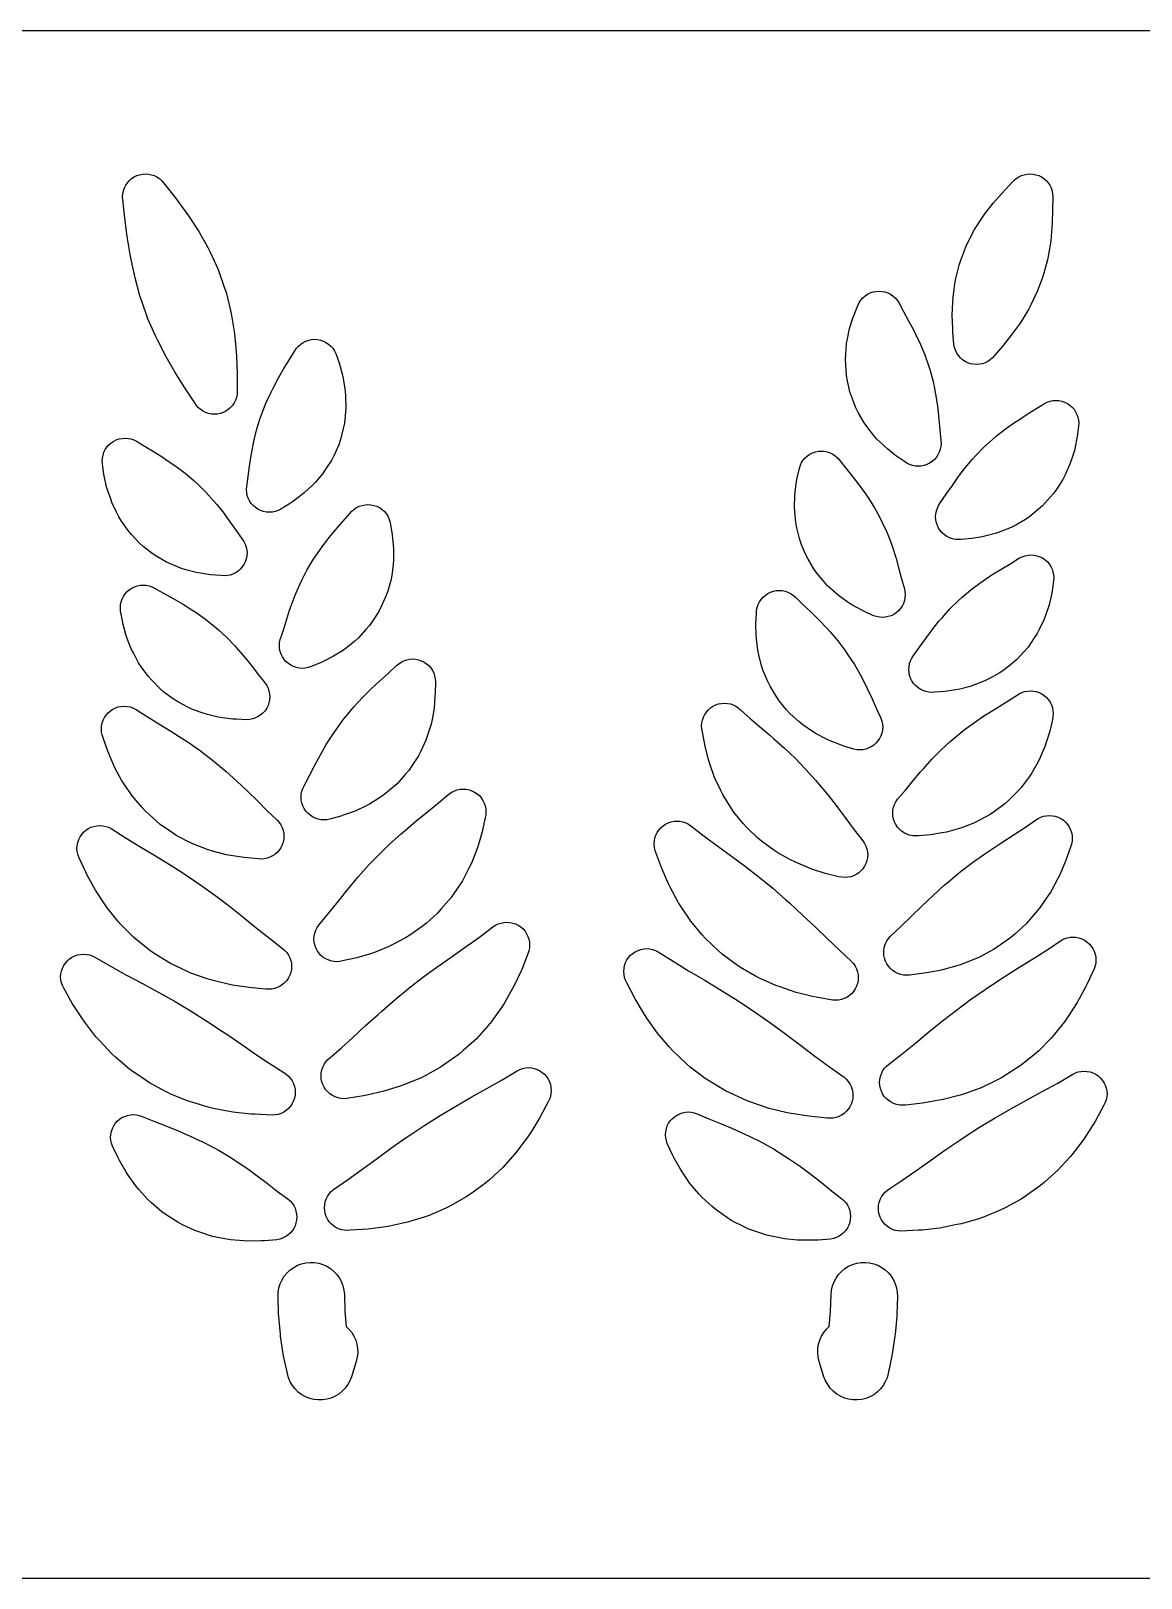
# Model space of a CAD drawing. Header units: inches. Extents: x 0 to 42.2, y -1.9 to 14.
# Drawn here: x 19.34 to 29.38, y 0 to 14 of the extents above; entities that cross this region are included whole.
import ezdxf

# ---------------------------------------------------------------- set-up
doc = ezdxf.new("R2010")
doc.units = ezdxf.units.IN
doc.header["$MEASUREMENT"] = 0
doc.layers.add('CUT_INSIDE', color=5, linetype='Continuous')
doc.layers.add('CUT_OUTSIDE', color=1, linetype='Continuous')

msp = doc.modelspace()

# ---------------------------------------------------------------- linework, layer by layer
at = {"layer": 'CUT_INSIDE'}
for points in [[(21.077, 10.546), (21.052, 10.538), (21.025, 10.533), (20.998, 10.531), (20.971, 10.533), (20.945, 10.538), (20.919, 10.546), (20.895, 10.558), (20.873, 10.573), (20.852, 10.591), (20.835, 10.611), (20.82, 10.634), (20.731, 10.77), (20.643, 10.909), (20.561, 11.051), (20.485, 11.198), (20.465, 11.24), (20.397, 11.396), (20.341, 11.556), (20.325, 11.602), (20.28, 11.766), (20.245, 11.933), (20.236, 11.976), (20.21, 12.141), (20.189, 12.307), (20.17, 12.473), (20.168, 12.5), (20.17, 12.527), (20.175, 12.553), (20.184, 12.579), (20.196, 12.603), (20.211, 12.626), (20.229, 12.646), (20.249, 12.664), (20.272, 12.679), (20.296, 12.691), (20.321, 12.699), (20.348, 12.704), (20.375, 12.706), (20.402, 12.704), (20.428, 12.699), (20.454, 12.691), (20.478, 12.679), (20.5, 12.664), (20.521, 12.646), (20.538, 12.626), (20.642, 12.494), (20.741, 12.361), (20.763, 12.328), (20.856, 12.186), (20.939, 12.039), (20.96, 11.997), (21.031, 11.841), (21.087, 11.681), (21.103, 11.635), (21.144, 11.471), (21.154, 11.425), (21.181, 11.261), (21.196, 11.096), (21.199, 11.058), (21.204, 10.897), (21.205, 10.737), (21.203, 10.71), (21.197, 10.684), (21.189, 10.658), (21.177, 10.634), (21.162, 10.611), (21.144, 10.591), (21.124, 10.573), (21.101, 10.558)], [(28.499, 11.807), (28.484, 11.761), (28.44, 11.642), (28.384, 11.528), (28.363, 11.486), (28.299, 11.379), (28.275, 11.343), (28.205, 11.246), (28.13, 11.153), (28.054, 11.063), (28.036, 11.043), (28.015, 11.025), (27.993, 11.01), (27.969, 10.998), (27.943, 10.989), (27.917, 10.984), (27.89, 10.982), (27.863, 10.984), (27.837, 10.989), (27.811, 10.998), (27.787, 11.01), (27.764, 11.025), (27.744, 11.043), (27.726, 11.063), (27.711, 11.085), (27.699, 11.11), (27.691, 11.135), (27.685, 11.162), (27.677, 11.275), (27.675, 11.308), (27.671, 11.427), (27.676, 11.546), (27.679, 11.59), (27.695, 11.712), (27.704, 11.759), (27.734, 11.881), (27.75, 11.927), (27.794, 12.047), (27.815, 12.091), (27.872, 12.203), (27.941, 12.309), (27.965, 12.346), (28.041, 12.443), (28.067, 12.472), (28.146, 12.56), (28.229, 12.646), (28.249, 12.664), (28.272, 12.679), (28.296, 12.691), (28.321, 12.699), (28.348, 12.704), (28.375, 12.706), (28.402, 12.704), (28.428, 12.699), (28.454, 12.691), (28.478, 12.679), (28.5, 12.664), (28.521, 12.646), (28.538, 12.626), (28.553, 12.603), (28.565, 12.579), (28.574, 12.553), (28.579, 12.527), (28.581, 12.5), (28.579, 12.381), (28.575, 12.262), (28.572, 12.223), (28.561, 12.099), (28.54, 11.976), (28.531, 11.93)], [(27.442, 10.077), (27.417, 10.069), (27.39, 10.063), (27.363, 10.062), (27.336, 10.063), (27.31, 10.069), (27.284, 10.077), (27.26, 10.089), (27.238, 10.104), (27.159, 10.158), (27.085, 10.217), (27.057, 10.242), (26.987, 10.31), (26.959, 10.342), (26.897, 10.421), (26.872, 10.459), (26.821, 10.547), (26.8, 10.59), (26.762, 10.686), (26.746, 10.733), (26.724, 10.834), (26.715, 10.881), (26.712, 10.929), (26.705, 11.03), (26.708, 11.076), (26.716, 11.173), (26.724, 11.215), (26.743, 11.308), (26.772, 11.4), (26.783, 11.431), (26.817, 11.517), (26.829, 11.542), (26.844, 11.564), (26.862, 11.584), (26.882, 11.602), (26.905, 11.617), (26.929, 11.629), (26.955, 11.638), (26.981, 11.643), (27.008, 11.645), (27.035, 11.643), (27.061, 11.638), (27.087, 11.629), (27.111, 11.617), (27.134, 11.602), (27.154, 11.584), (27.172, 11.564), (27.187, 11.542), (27.23, 11.461), (27.275, 11.378), (27.32, 11.294), (27.339, 11.255), (27.383, 11.164), (27.422, 11.07), (27.455, 10.973), (27.471, 10.927), (27.497, 10.827), (27.507, 10.78), (27.526, 10.681), (27.54, 10.583), (27.55, 10.485), (27.559, 10.389), (27.568, 10.295), (27.57, 10.268), (27.568, 10.241), (27.563, 10.214), (27.554, 10.189), (27.542, 10.165), (27.527, 10.142), (27.509, 10.122), (27.489, 10.104), (27.466, 10.089)], [(22.138, 10.303), (22.122, 10.256), (22.08, 10.162), (22.059, 10.119), (22.003, 10.033), (21.978, 9.994), (21.911, 9.918), (21.883, 9.886), (21.81, 9.82), (21.781, 9.795), (21.703, 9.738), (21.676, 9.72), (21.598, 9.672), (21.574, 9.66), (21.548, 9.651), (21.522, 9.646), (21.495, 9.644), (21.468, 9.646), (21.441, 9.651), (21.416, 9.66), (21.392, 9.672), (21.369, 9.687), (21.349, 9.705), (21.331, 9.725), (21.316, 9.747), (21.304, 9.771), (21.295, 9.797), (21.29, 9.823), (21.288, 9.85), (21.29, 9.877), (21.304, 9.969), (21.316, 10.063), (21.33, 10.158), (21.349, 10.255), (21.358, 10.3), (21.382, 10.399), (21.413, 10.497), (21.429, 10.543), (21.467, 10.639), (21.51, 10.732), (21.531, 10.773), (21.578, 10.86), (21.627, 10.944), (21.677, 11.026), (21.726, 11.106), (21.741, 11.129), (21.758, 11.149), (21.779, 11.167), (21.801, 11.182), (21.825, 11.194), (21.851, 11.203), (21.877, 11.208), (21.904, 11.21), (21.931, 11.208), (21.958, 11.203), (21.983, 11.194), (22.007, 11.182), (22.03, 11.167), (22.05, 11.149), (22.068, 11.129), (22.083, 11.106), (22.095, 11.082), (22.125, 10.996), (22.135, 10.965), (22.16, 10.874), (22.167, 10.837), (22.182, 10.74), (22.185, 10.697), (22.188, 10.597), (22.185, 10.551), (22.174, 10.45), (22.164, 10.402)], [(28.557, 9.781), (28.488, 9.704), (28.451, 9.672), (28.372, 9.606), (28.332, 9.58), (28.245, 9.528), (28.203, 9.507), (28.111, 9.469), (28.071, 9.456), (27.978, 9.43), (27.94, 9.423), (27.848, 9.407), (27.753, 9.399), (27.726, 9.397), (27.699, 9.399), (27.673, 9.404), (27.647, 9.413), (27.623, 9.425), (27.601, 9.44), (27.58, 9.458), (27.563, 9.478), (27.548, 9.5), (27.536, 9.524), (27.527, 9.55), (27.522, 9.576), (27.52, 9.603), (27.522, 9.63), (27.527, 9.657), (27.536, 9.682), (27.548, 9.706), (27.563, 9.729), (27.617, 9.807), (27.672, 9.888), (27.728, 9.968), (27.789, 10.047), (27.854, 10.124), (27.886, 10.16), (27.958, 10.234), (28.035, 10.303), (28.071, 10.335), (28.151, 10.398), (28.233, 10.456), (28.269, 10.479), (28.349, 10.531), (28.428, 10.58), (28.505, 10.63), (28.529, 10.642), (28.555, 10.65), (28.581, 10.656), (28.608, 10.657), (28.635, 10.656), (28.662, 10.65), (28.687, 10.642), (28.712, 10.63), (28.734, 10.615), (28.754, 10.597), (28.772, 10.577), (28.787, 10.554), (28.799, 10.53), (28.808, 10.505), (28.813, 10.478), (28.815, 10.451), (28.813, 10.424), (28.801, 10.331), (28.795, 10.299), (28.775, 10.204), (28.746, 10.113), (28.732, 10.073), (28.691, 9.984), (28.671, 9.942), (28.616, 9.858), (28.589, 9.817)], [(21.19, 9.097), (21.165, 9.085), (21.14, 9.076), (21.113, 9.071), (21.087, 9.069), (21.06, 9.071), (20.964, 9.078), (20.871, 9.092), (20.833, 9.099), (20.739, 9.123), (20.699, 9.137), (20.606, 9.174), (20.564, 9.194), (20.476, 9.245), (20.436, 9.272), (20.355, 9.336), (20.318, 9.368), (20.248, 9.444), (20.217, 9.48), (20.159, 9.565), (20.133, 9.604), (20.113, 9.645), (20.07, 9.733), (20.057, 9.774), (20.026, 9.863), (20.005, 9.958), (19.999, 9.99), (19.986, 10.081), (19.984, 10.108), (19.986, 10.135), (19.991, 10.162), (19.999, 10.187), (20.011, 10.212), (20.026, 10.234), (20.044, 10.254), (20.064, 10.272), (20.087, 10.287), (20.111, 10.299), (20.137, 10.308), (20.163, 10.313), (20.19, 10.315), (20.217, 10.313), (20.243, 10.308), (20.269, 10.299), (20.293, 10.287), (20.372, 10.239), (20.452, 10.19), (20.534, 10.14), (20.569, 10.116), (20.653, 10.059), (20.734, 9.998), (20.812, 9.931), (20.849, 9.898), (20.922, 9.826), (20.99, 9.749), (21.02, 9.714), (21.082, 9.636), (21.139, 9.557), (21.195, 9.478), (21.25, 9.401), (21.265, 9.379), (21.277, 9.355), (21.286, 9.329), (21.291, 9.303), (21.293, 9.276), (21.291, 9.249), (21.286, 9.222), (21.277, 9.197), (21.265, 9.173), (21.25, 9.15), (21.232, 9.13), (21.212, 9.112)], [(27.118, 8.708), (27.092, 8.7), (27.066, 8.694), (27.039, 8.693), (27.012, 8.694), (26.986, 8.7), (26.96, 8.708), (26.876, 8.746), (26.847, 8.761), (26.763, 8.807), (26.731, 8.828), (26.65, 8.884), (26.618, 8.912), (26.543, 8.98), (26.513, 9.014), (26.447, 9.093), (26.42, 9.133), (26.367, 9.221), (26.345, 9.265), (26.306, 9.36), (26.29, 9.406), (26.266, 9.505), (26.257, 9.551), (26.247, 9.651), (26.245, 9.693), (26.248, 9.791), (26.25, 9.829), (26.263, 9.923), (26.269, 9.955), (26.288, 10.044), (26.297, 10.07), (26.309, 10.094), (26.324, 10.117), (26.342, 10.137), (26.362, 10.155), (26.384, 10.17), (26.408, 10.182), (26.434, 10.19), (26.46, 10.196), (26.487, 10.197), (26.514, 10.196), (26.541, 10.19), (26.566, 10.182), (26.591, 10.17), (26.613, 10.155), (26.633, 10.137), (26.651, 10.117), (26.709, 10.043), (26.769, 9.968), (26.829, 9.891), (26.886, 9.811), (26.912, 9.773), (26.967, 9.686), (27.016, 9.596), (27.038, 9.552), (27.081, 9.459), (27.118, 9.364), (27.133, 9.32), (27.163, 9.227), (27.189, 9.134), (27.213, 9.042), (27.238, 8.952), (27.243, 8.926), (27.245, 8.899), (27.243, 8.872), (27.238, 8.846), (27.23, 8.82), (27.218, 8.796), (27.203, 8.773), (27.185, 8.753), (27.165, 8.735), (27.142, 8.72)], [(22.549, 8.884), (22.507, 8.791), (22.485, 8.747), (22.428, 8.66), (22.401, 8.62), (22.369, 8.584), (22.302, 8.509), (22.267, 8.479), (22.191, 8.416), (22.156, 8.392), (22.075, 8.341), (21.988, 8.297), (21.959, 8.283), (21.872, 8.248), (21.846, 8.239), (21.82, 8.234), (21.793, 8.232), (21.766, 8.234), (21.74, 8.239), (21.714, 8.248), (21.69, 8.26), (21.667, 8.275), (21.647, 8.292), (21.629, 8.313), (21.614, 8.335), (21.602, 8.359), (21.594, 8.385), (21.588, 8.411), (21.587, 8.438), (21.588, 8.465), (21.594, 8.492), (21.622, 8.579), (21.649, 8.668), (21.678, 8.758), (21.692, 8.799), (21.727, 8.893), (21.767, 8.986), (21.788, 9.03), (21.835, 9.122), (21.888, 9.21), (21.915, 9.25), (21.973, 9.333), (22.034, 9.412), (22.097, 9.487), (22.161, 9.561), (22.223, 9.634), (22.241, 9.654), (22.261, 9.672), (22.283, 9.687), (22.308, 9.699), (22.333, 9.707), (22.36, 9.713), (22.387, 9.714), (22.414, 9.713), (22.44, 9.707), (22.466, 9.699), (22.49, 9.687), (22.512, 9.672), (22.532, 9.654), (22.55, 9.634), (22.565, 9.611), (22.577, 9.587), (22.586, 9.561), (22.591, 9.535), (22.607, 9.441), (22.616, 9.348), (22.619, 9.31), (22.618, 9.214), (22.615, 9.171), (22.602, 9.073), (22.593, 9.027), (22.565, 8.93)], [(28.324, 8.388), (28.254, 8.312), (28.217, 8.28), (28.136, 8.216), (28.096, 8.189), (28.007, 8.139), (27.966, 8.119), (27.873, 8.082), (27.832, 8.068), (27.738, 8.045), (27.701, 8.037), (27.607, 8.024), (27.511, 8.017), (27.484, 8.015), (27.458, 8.017), (27.431, 8.022), (27.406, 8.031), (27.381, 8.043), (27.359, 8.058), (27.339, 8.076), (27.321, 8.096), (27.306, 8.118), (27.294, 8.143), (27.285, 8.168), (27.28, 8.195), (27.278, 8.221), (27.28, 8.248), (27.285, 8.275), (27.294, 8.3), (27.306, 8.325), (27.321, 8.347), (27.376, 8.424), (27.432, 8.502), (27.49, 8.581), (27.551, 8.659), (27.582, 8.693), (27.65, 8.77), (27.723, 8.843), (27.76, 8.875), (27.838, 8.942), (27.919, 9.004), (28.003, 9.06), (28.038, 9.084), (28.12, 9.134), (28.201, 9.182), (28.28, 9.231), (28.304, 9.242), (28.33, 9.251), (28.356, 9.256), (28.383, 9.258), (28.41, 9.256), (28.436, 9.251), (28.462, 9.242), (28.486, 9.231), (28.509, 9.216), (28.529, 9.198), (28.547, 9.177), (28.562, 9.155), (28.574, 9.131), (28.582, 9.105), (28.587, 9.079), (28.589, 9.052), (28.587, 9.025), (28.574, 8.933), (28.567, 8.901), (28.546, 8.807), (28.516, 8.718), (28.502, 8.677), (28.459, 8.589), (28.439, 8.548), (28.413, 8.509), (28.356, 8.424)], [(21.371, 7.783), (21.345, 7.774), (21.319, 7.769), (21.292, 7.767), (21.199, 7.771), (21.166, 7.773), (21.07, 7.784), (21.033, 7.791), (20.935, 7.813), (20.895, 7.826), (20.799, 7.861), (20.758, 7.881), (20.666, 7.929), (20.626, 7.956), (20.542, 8.017), (20.505, 8.05), (20.431, 8.124), (20.399, 8.16), (20.338, 8.243), (20.313, 8.281), (20.265, 8.371), (20.246, 8.409), (20.21, 8.502), (20.198, 8.538), (20.173, 8.63), (20.167, 8.662), (20.149, 8.753), (20.148, 8.78), (20.149, 8.807), (20.155, 8.833), (20.163, 8.859), (20.175, 8.883), (20.19, 8.905), (20.208, 8.926), (20.228, 8.943), (20.251, 8.958), (20.275, 8.97), (20.3, 8.979), (20.327, 8.984), (20.354, 8.986), (20.381, 8.984), (20.407, 8.979), (20.433, 8.97), (20.457, 8.958), (20.539, 8.911), (20.624, 8.865), (20.709, 8.816), (20.794, 8.763), (20.832, 8.737), (20.917, 8.678), (20.998, 8.612), (21.035, 8.58), (21.111, 8.51), (21.183, 8.435), (21.213, 8.401), (21.278, 8.325), (21.339, 8.249), (21.397, 8.173), (21.456, 8.099), (21.471, 8.077), (21.483, 8.053), (21.491, 8.027), (21.497, 8.001), (21.498, 7.974), (21.497, 7.947), (21.491, 7.92), (21.483, 7.895), (21.471, 7.871), (21.456, 7.848), (21.438, 7.828), (21.418, 7.81), (21.395, 7.795)], [(26.938, 7.522), (26.914, 7.51), (26.889, 7.502), (26.862, 7.496), (26.835, 7.495), (26.808, 7.496), (26.782, 7.502), (26.69, 7.529), (26.659, 7.54), (26.567, 7.575), (26.533, 7.592), (26.441, 7.638), (26.406, 7.662), (26.319, 7.72), (26.284, 7.75), (26.205, 7.821), (26.173, 7.857), (26.105, 7.939), (26.078, 7.98), (26.024, 8.071), (26.002, 8.114), (25.962, 8.211), (25.947, 8.255), (25.922, 8.355), (25.913, 8.397), (25.9, 8.496), (25.898, 8.534), (25.895, 8.631), (25.9, 8.73), (25.902, 8.757), (25.907, 8.784), (25.916, 8.809), (25.928, 8.834), (25.943, 8.856), (25.96, 8.876), (25.981, 8.894), (26.003, 8.909), (26.027, 8.921), (26.053, 8.93), (26.079, 8.935), (26.106, 8.937), (26.133, 8.935), (26.16, 8.93), (26.185, 8.921), (26.209, 8.909), (26.232, 8.894), (26.252, 8.876), (26.322, 8.808), (26.394, 8.74), (26.466, 8.669), (26.537, 8.596), (26.567, 8.561), (26.636, 8.481), (26.7, 8.396), (26.728, 8.355), (26.786, 8.267), (26.839, 8.176), (26.886, 8.083), (26.905, 8.045), (26.946, 7.955), (26.986, 7.866), (27.026, 7.78), (27.035, 7.754), (27.04, 7.728), (27.042, 7.701), (27.04, 7.674), (27.035, 7.647), (27.026, 7.622), (27.014, 7.598), (26.999, 7.575), (26.981, 7.555), (26.961, 7.537)], [(22.783, 7.349), (22.756, 7.308), (22.723, 7.271), (22.65, 7.188), (22.614, 7.157), (22.53, 7.087), (22.492, 7.061), (22.402, 7.004), (22.363, 6.985), (22.27, 6.941), (22.171, 6.905), (22.14, 6.895), (22.042, 6.868), (22.016, 6.862), (21.989, 6.861), (21.962, 6.862), (21.935, 6.868), (21.91, 6.876), (21.886, 6.888), (21.863, 6.903), (21.843, 6.921), (21.825, 6.941), (21.81, 6.964), (21.798, 6.988), (21.789, 7.014), (21.784, 7.04), (21.782, 7.067), (21.784, 7.094), (21.789, 7.12), (21.798, 7.146), (21.81, 7.17), (21.859, 7.261), (21.907, 7.355), (21.957, 7.449), (22.01, 7.542), (22.069, 7.634), (22.096, 7.674), (22.161, 7.764), (22.231, 7.85), (22.263, 7.887), (22.336, 7.967), (22.413, 8.043), (22.491, 8.115), (22.569, 8.186), (22.645, 8.257), (22.665, 8.274), (22.687, 8.289), (22.712, 8.301), (22.737, 8.31), (22.764, 8.315), (22.79, 8.317), (22.817, 8.315), (22.844, 8.31), (22.869, 8.301), (22.894, 8.289), (22.916, 8.274), (22.936, 8.257), (22.954, 8.236), (22.969, 8.214), (22.981, 8.19), (22.99, 8.164), (22.995, 8.138), (22.997, 8.111), (22.996, 8.009), (22.993, 7.977), (22.985, 7.872), (22.966, 7.77), (22.958, 7.728), (22.926, 7.626), (22.911, 7.583), (22.865, 7.484), (22.844, 7.441)], [(28.183, 7.039), (28.146, 7.006), (28.053, 6.937), (28.013, 6.91), (27.912, 6.855), (27.871, 6.834), (27.765, 6.793), (27.725, 6.779), (27.618, 6.751), (27.581, 6.744), (27.475, 6.727), (27.366, 6.717), (27.339, 6.715), (27.312, 6.717), (27.285, 6.722), (27.26, 6.731), (27.236, 6.743), (27.213, 6.758), (27.193, 6.776), (27.175, 6.796), (27.16, 6.819), (27.148, 6.843), (27.14, 6.868), (27.134, 6.895), (27.133, 6.922), (27.134, 6.949), (27.14, 6.975), (27.148, 7.001), (27.16, 7.025), (27.175, 7.047), (27.244, 7.127), (27.312, 7.209), (27.382, 7.292), (27.411, 7.324), (27.487, 7.409), (27.567, 7.491), (27.652, 7.569), (27.689, 7.601), (27.779, 7.675), (27.871, 7.743), (27.967, 7.807), (28.002, 7.83), (28.094, 7.888), (28.186, 7.945), (28.275, 8.002), (28.299, 8.013), (28.324, 8.022), (28.351, 8.027), (28.378, 8.029), (28.405, 8.027), (28.431, 8.022), (28.457, 8.013), (28.481, 8.002), (28.503, 7.987), (28.524, 7.969), (28.541, 7.948), (28.556, 7.926), (28.568, 7.902), (28.577, 7.876), (28.582, 7.85), (28.584, 7.823), (28.582, 7.796), (28.577, 7.77), (28.552, 7.664), (28.52, 7.562), (28.508, 7.526), (28.466, 7.424), (28.447, 7.386), (28.391, 7.287), (28.366, 7.249), (28.297, 7.157), (28.265, 7.121)], [(21.499, 6.522), (21.474, 6.513), (21.447, 6.508), (21.42, 6.506), (21.393, 6.508), (21.267, 6.519), (21.143, 6.539), (21.106, 6.546), (20.981, 6.578), (20.941, 6.591), (20.818, 6.637), (20.777, 6.657), (20.659, 6.717), (20.619, 6.744), (20.509, 6.819), (20.472, 6.851), (20.374, 6.939), (20.342, 6.976), (20.256, 7.075), (20.183, 7.184), (20.159, 7.219), (20.099, 7.333), (20.082, 7.367), (20.033, 7.483), (19.992, 7.604), (19.983, 7.63), (19.978, 7.656), (19.976, 7.683), (19.978, 7.71), (19.983, 7.737), (19.992, 7.762), (20.004, 7.787), (20.019, 7.809), (20.036, 7.829), (20.057, 7.847), (20.079, 7.862), (20.103, 7.874), (20.129, 7.883), (20.155, 7.888), (20.182, 7.89), (20.209, 7.888), (20.236, 7.883), (20.261, 7.874), (20.285, 7.862), (20.389, 7.796), (20.496, 7.73), (20.604, 7.664), (20.712, 7.594), (20.751, 7.569), (20.86, 7.494), (20.966, 7.414), (21.068, 7.33), (21.105, 7.298), (21.202, 7.211), (21.296, 7.122), (21.387, 7.033), (21.476, 6.944), (21.566, 6.858), (21.584, 6.838), (21.599, 6.816), (21.611, 6.792), (21.62, 6.766), (21.625, 6.74), (21.627, 6.713), (21.625, 6.686), (21.62, 6.659), (21.611, 6.634), (21.599, 6.609), (21.584, 6.587), (21.566, 6.567), (21.546, 6.549), (21.524, 6.534)], [(26.778, 6.354), (26.753, 6.346), (26.726, 6.341), (26.699, 6.339), (26.672, 6.341), (26.646, 6.346), (26.522, 6.377), (26.402, 6.416), (26.366, 6.429), (26.247, 6.48), (26.209, 6.498), (26.094, 6.563), (26.056, 6.588), (25.947, 6.667), (25.911, 6.699), (25.813, 6.791), (25.781, 6.828), (25.696, 6.932), (25.669, 6.972), (25.598, 7.084), (25.578, 7.126), (25.522, 7.244), (25.479, 7.368), (25.466, 7.404), (25.435, 7.529), (25.429, 7.561), (25.406, 7.684), (25.404, 7.711), (25.406, 7.738), (25.411, 7.764), (25.42, 7.79), (25.432, 7.814), (25.447, 7.836), (25.465, 7.857), (25.485, 7.875), (25.507, 7.89), (25.532, 7.901), (25.557, 7.91), (25.584, 7.915), (25.611, 7.917), (25.638, 7.915), (25.664, 7.91), (25.69, 7.901), (25.714, 7.89), (25.736, 7.875), (25.756, 7.857), (25.84, 7.782), (25.924, 7.71), (26.021, 7.627), (26.053, 7.598), (26.153, 7.51), (26.25, 7.418), (26.343, 7.321), (26.433, 7.221), (26.465, 7.185), (26.55, 7.083), (26.63, 6.979), (26.708, 6.874), (26.785, 6.771), (26.863, 6.671), (26.878, 6.648), (26.89, 6.624), (26.899, 6.598), (26.904, 6.572), (26.906, 6.545), (26.904, 6.518), (26.899, 6.492), (26.89, 6.466), (26.878, 6.442), (26.863, 6.419), (26.845, 6.399), (26.825, 6.381), (26.802, 6.366)], [(23.139, 6.158), (23.05, 6.055), (23.017, 6.018), (22.915, 5.927), (22.878, 5.896), (22.766, 5.818), (22.727, 5.793), (22.607, 5.73), (22.569, 5.711), (22.446, 5.662), (22.41, 5.65), (22.286, 5.613), (22.158, 5.584), (22.132, 5.579), (22.105, 5.577), (22.078, 5.579), (22.051, 5.584), (22.026, 5.593), (22.001, 5.605), (21.979, 5.62), (21.959, 5.637), (21.941, 5.658), (21.926, 5.68), (21.914, 5.704), (21.905, 5.73), (21.9, 5.756), (21.898, 5.783), (21.9, 5.81), (21.905, 5.837), (21.914, 5.862), (21.926, 5.886), (21.941, 5.909), (22.023, 6.007), (22.104, 6.108), (22.186, 6.21), (22.271, 6.313), (22.302, 6.347), (22.392, 6.45), (22.487, 6.549), (22.585, 6.644), (22.687, 6.735), (22.722, 6.765), (22.823, 6.851), (22.925, 6.934), (23.025, 7.015), (23.122, 7.098), (23.145, 7.113), (23.169, 7.125), (23.195, 7.133), (23.221, 7.138), (23.248, 7.14), (23.275, 7.138), (23.301, 7.133), (23.327, 7.125), (23.351, 7.113), (23.374, 7.098), (23.394, 7.08), (23.412, 7.06), (23.427, 7.037), (23.439, 7.013), (23.447, 6.987), (23.453, 6.961), (23.454, 6.934), (23.453, 6.907), (23.447, 6.881), (23.419, 6.752), (23.383, 6.628), (23.37, 6.592), (23.322, 6.468), (23.303, 6.43), (23.241, 6.309), (23.216, 6.271)], [(28.339, 5.921), (28.236, 5.827), (28.2, 5.795), (28.085, 5.715), (28.045, 5.688), (27.922, 5.623), (27.881, 5.603), (27.753, 5.553), (27.712, 5.539), (27.582, 5.504), (27.545, 5.496), (27.416, 5.473), (27.284, 5.457), (27.257, 5.456), (27.23, 5.457), (27.203, 5.463), (27.178, 5.471), (27.154, 5.483), (27.131, 5.498), (27.111, 5.516), (27.093, 5.536), (27.078, 5.559), (27.066, 5.583), (27.058, 5.608), (27.052, 5.635), (27.051, 5.662), (27.052, 5.689), (27.058, 5.715), (27.066, 5.741), (27.078, 5.765), (27.093, 5.787), (27.111, 5.808), (27.207, 5.897), (27.302, 5.99), (27.398, 6.084), (27.497, 6.178), (27.599, 6.269), (27.636, 6.301), (27.743, 6.39), (27.854, 6.475), (27.967, 6.555), (28.082, 6.632), (28.118, 6.656), (28.23, 6.728), (28.332, 6.794), (28.424, 6.857), (28.447, 6.872), (28.471, 6.884), (28.497, 6.893), (28.523, 6.898), (28.55, 6.9), (28.577, 6.898), (28.603, 6.893), (28.629, 6.884), (28.653, 6.872), (28.676, 6.857), (28.696, 6.839), (28.714, 6.819), (28.729, 6.797), (28.741, 6.772), (28.749, 6.747), (28.754, 6.72), (28.756, 6.694), (28.754, 6.667), (28.749, 6.64), (28.741, 6.615), (28.696, 6.488), (28.643, 6.365), (28.627, 6.331), (28.562, 6.211), (28.539, 6.176), (28.461, 6.061), (28.371, 5.957)], [(21.569, 5.343), (21.543, 5.335), (21.517, 5.33), (21.49, 5.328), (21.463, 5.33), (21.311, 5.343), (21.161, 5.366), (21.124, 5.373), (20.974, 5.409), (20.934, 5.423), (20.785, 5.474), (20.645, 5.539), (20.601, 5.561), (20.468, 5.643), (20.427, 5.67), (20.303, 5.768), (20.267, 5.8), (20.156, 5.91), (20.126, 5.945), (20.029, 6.065), (20.005, 6.1), (19.922, 6.226), (19.848, 6.36), (19.834, 6.389), (19.771, 6.524), (19.762, 6.55), (19.757, 6.576), (19.755, 6.603), (19.757, 6.63), (19.762, 6.656), (19.771, 6.682), (19.783, 6.706), (19.798, 6.729), (19.815, 6.749), (19.836, 6.767), (19.858, 6.782), (19.882, 6.794), (19.908, 6.802), (19.934, 6.808), (19.961, 6.809), (19.988, 6.808), (20.015, 6.802), (20.04, 6.794), (20.064, 6.782), (20.19, 6.701), (20.319, 6.623), (20.45, 6.545), (20.582, 6.464), (20.713, 6.381), (20.753, 6.354), (20.883, 6.265), (21.011, 6.174), (21.135, 6.079), (21.256, 5.982), (21.376, 5.885), (21.495, 5.789), (21.615, 5.698), (21.636, 5.68), (21.653, 5.66), (21.668, 5.637), (21.68, 5.613), (21.689, 5.587), (21.694, 5.561), (21.696, 5.534), (21.694, 5.507), (21.689, 5.481), (21.68, 5.455), (21.668, 5.431), (21.653, 5.408), (21.636, 5.388), (21.615, 5.37), (21.593, 5.355)], [(26.718, 5.255), (26.694, 5.243), (26.668, 5.235), (26.642, 5.229), (26.615, 5.228), (26.588, 5.229), (26.441, 5.257), (26.408, 5.263), (26.26, 5.3), (26.116, 5.349), (26.075, 5.362), (25.934, 5.426), (25.893, 5.446), (25.757, 5.525), (25.717, 5.552), (25.59, 5.647), (25.553, 5.679), (25.439, 5.788), (25.407, 5.824), (25.307, 5.944), (25.219, 6.075), (25.195, 6.11), (25.122, 6.247), (25.105, 6.281), (25.044, 6.42), (24.991, 6.565), (24.982, 6.59), (24.977, 6.617), (24.975, 6.643), (24.977, 6.67), (24.982, 6.697), (24.991, 6.722), (25.003, 6.747), (25.018, 6.769), (25.036, 6.789), (25.056, 6.807), (25.078, 6.822), (25.103, 6.834), (25.128, 6.843), (25.155, 6.848), (25.182, 6.85), (25.208, 6.848), (25.235, 6.843), (25.261, 6.834), (25.285, 6.822), (25.307, 6.807), (25.427, 6.714), (25.55, 6.623), (25.675, 6.531), (25.801, 6.438), (25.925, 6.342), (26.047, 6.242), (26.166, 6.138), (26.203, 6.106), (26.318, 6), (26.43, 5.893), (26.54, 5.786), (26.65, 5.681), (26.761, 5.58), (26.778, 5.56), (26.793, 5.537), (26.805, 5.513), (26.814, 5.487), (26.819, 5.461), (26.821, 5.434), (26.819, 5.407), (26.814, 5.381), (26.805, 5.355), (26.793, 5.331), (26.778, 5.308), (26.761, 5.288), (26.74, 5.27)], [(23.367, 4.881), (23.249, 4.774), (23.212, 4.742), (23.082, 4.649), (23.042, 4.623), (22.903, 4.546), (22.862, 4.525), (22.717, 4.465), (22.677, 4.451), (22.53, 4.405), (22.378, 4.371), (22.346, 4.364), (22.196, 4.34), (22.169, 4.338), (22.142, 4.34), (22.116, 4.346), (22.09, 4.354), (22.066, 4.366), (22.043, 4.381), (22.023, 4.399), (22.005, 4.419), (21.99, 4.442), (21.978, 4.466), (21.97, 4.491), (21.964, 4.518), (21.963, 4.545), (21.964, 4.572), (21.97, 4.598), (21.978, 4.624), (21.99, 4.648), (22.005, 4.67), (22.023, 4.691), (22.043, 4.708), (22.143, 4.794), (22.249, 4.891), (22.362, 4.996), (22.478, 5.1), (22.512, 5.131), (22.633, 5.235), (22.756, 5.337), (22.881, 5.435), (23.009, 5.529), (23.138, 5.62), (23.267, 5.71), (23.394, 5.8), (23.517, 5.892), (23.54, 5.907), (23.564, 5.919), (23.59, 5.927), (23.616, 5.932), (23.643, 5.934), (23.67, 5.932), (23.696, 5.927), (23.722, 5.919), (23.746, 5.907), (23.769, 5.892), (23.789, 5.874), (23.807, 5.854), (23.822, 5.831), (23.834, 5.807), (23.842, 5.781), (23.847, 5.755), (23.849, 5.728), (23.847, 5.701), (23.842, 5.675), (23.834, 5.649), (23.777, 5.506), (23.712, 5.368), (23.695, 5.334), (23.618, 5.199), (23.594, 5.164), (23.503, 5.035), (23.473, 5)], [(28.293, 4.64), (28.252, 4.613), (28.117, 4.527), (28.074, 4.506), (27.932, 4.436), (27.782, 4.382), (27.741, 4.369), (27.59, 4.33), (27.552, 4.323), (27.401, 4.297), (27.247, 4.28), (27.22, 4.278), (27.193, 4.28), (27.167, 4.285), (27.141, 4.294), (27.117, 4.306), (27.095, 4.321), (27.074, 4.339), (27.056, 4.359), (27.041, 4.381), (27.03, 4.406), (27.021, 4.431), (27.016, 4.458), (27.014, 4.485), (27.016, 4.512), (27.021, 4.538), (27.03, 4.564), (27.041, 4.588), (27.056, 4.61), (27.074, 4.63), (27.095, 4.648), (27.217, 4.743), (27.338, 4.841), (27.459, 4.942), (27.582, 5.042), (27.708, 5.14), (27.836, 5.235), (27.968, 5.326), (28.008, 5.353), (28.14, 5.44), (28.273, 5.524), (28.405, 5.606), (28.534, 5.688), (28.66, 5.772), (28.684, 5.784), (28.71, 5.792), (28.736, 5.798), (28.763, 5.799), (28.79, 5.798), (28.817, 5.792), (28.842, 5.784), (28.866, 5.772), (28.889, 5.757), (28.909, 5.739), (28.927, 5.719), (28.942, 5.696), (28.954, 5.672), (28.963, 5.647), (28.968, 5.62), (28.97, 5.593), (28.968, 5.566), (28.963, 5.54), (28.954, 5.514), (28.89, 5.376), (28.876, 5.347), (28.802, 5.209), (28.717, 5.08), (28.694, 5.044), (28.596, 4.921), (28.566, 4.886), (28.454, 4.772), (28.417, 4.741)], [(21.626, 4.217), (21.602, 4.205), (21.576, 4.196), (21.549, 4.191), (21.523, 4.189), (21.362, 4.197), (21.329, 4.199), (21.165, 4.217), (21.005, 4.247), (20.963, 4.256), (20.804, 4.302), (20.76, 4.316), (20.604, 4.379), (20.561, 4.401), (20.412, 4.48), (20.371, 4.508), (20.232, 4.603), (20.105, 4.714), (20.07, 4.744), (19.955, 4.866), (19.927, 4.899), (19.826, 5.029), (19.805, 5.06), (19.716, 5.195), (19.635, 5.337), (19.623, 5.361), (19.614, 5.386), (19.609, 5.413), (19.607, 5.44), (19.609, 5.467), (19.614, 5.493), (19.623, 5.519), (19.635, 5.543), (19.65, 5.565), (19.668, 5.586), (19.688, 5.603), (19.71, 5.618), (19.735, 5.63), (19.76, 5.639), (19.787, 5.644), (19.814, 5.646), (19.841, 5.644), (19.867, 5.639), (19.893, 5.63), (19.917, 5.618), (20.058, 5.536), (20.202, 5.457), (20.348, 5.379), (20.495, 5.299), (20.642, 5.216), (20.787, 5.13), (20.93, 5.04), (21.071, 4.947), (21.109, 4.922), (21.246, 4.828), (21.38, 4.736), (21.493, 4.659), (21.626, 4.574), (21.648, 4.559), (21.668, 4.541), (21.686, 4.521), (21.701, 4.499), (21.713, 4.475), (21.722, 4.449), (21.727, 4.423), (21.729, 4.396), (21.727, 4.369), (21.722, 4.342), (21.713, 4.317), (21.701, 4.293), (21.686, 4.27), (21.668, 4.25), (21.648, 4.232)], [(26.67, 4.189), (26.645, 4.177), (26.62, 4.169), (26.593, 4.163), (26.566, 4.162), (26.539, 4.163), (26.375, 4.179), (26.215, 4.204), (26.177, 4.211), (26.016, 4.25), (25.859, 4.303), (25.816, 4.317), (25.664, 4.387), (25.62, 4.408), (25.476, 4.495), (25.435, 4.522), (25.301, 4.624), (25.264, 4.656), (25.143, 4.772), (25.112, 4.806), (25.005, 4.932), (24.909, 5.068), (24.888, 5.099), (24.804, 5.24), (24.729, 5.387), (24.717, 5.411), (24.708, 5.436), (24.703, 5.463), (24.701, 5.49), (24.703, 5.517), (24.708, 5.543), (24.717, 5.569), (24.729, 5.593), (24.744, 5.615), (24.762, 5.636), (24.782, 5.653), (24.804, 5.668), (24.829, 5.68), (24.854, 5.689), (24.881, 5.694), (24.907, 5.696), (24.934, 5.694), (24.961, 5.689), (24.986, 5.68), (25.011, 5.668), (25.146, 5.581), (25.285, 5.496), (25.426, 5.412), (25.568, 5.326), (25.71, 5.237), (25.851, 5.144), (25.891, 5.117), (26.03, 5.021), (26.165, 4.923), (26.298, 4.822), (26.429, 4.723), (26.56, 4.625), (26.692, 4.532), (26.712, 4.514), (26.73, 4.493), (26.745, 4.471), (26.757, 4.447), (26.766, 4.421), (26.771, 4.395), (26.773, 4.368), (26.771, 4.341), (26.766, 4.315), (26.757, 4.289), (26.745, 4.265), (26.73, 4.242), (26.712, 4.222), (26.692, 4.204)], [(23.317, 3.477), (23.276, 3.449), (23.133, 3.368), (23.09, 3.346), (22.94, 3.282), (22.896, 3.267), (22.743, 3.219), (22.583, 3.185), (22.546, 3.178), (22.388, 3.157), (22.227, 3.147), (22.2, 3.145), (22.173, 3.147), (22.147, 3.152), (22.121, 3.16), (22.097, 3.172), (22.074, 3.187), (22.054, 3.205), (22.036, 3.225), (22.021, 3.248), (22.009, 3.272), (22.001, 3.298), (21.996, 3.324), (21.994, 3.351), (21.996, 3.378), (22.001, 3.404), (22.009, 3.43), (22.021, 3.454), (22.036, 3.477), (22.054, 3.497), (22.074, 3.515), (22.203, 3.603), (22.331, 3.697), (22.46, 3.792), (22.591, 3.887), (22.724, 3.981), (22.764, 4.007), (22.901, 4.099), (23.04, 4.186), (23.181, 4.27), (23.321, 4.351), (23.462, 4.43), (23.6, 4.509), (23.735, 4.591), (23.759, 4.603), (23.784, 4.612), (23.811, 4.617), (23.838, 4.619), (23.865, 4.617), (23.891, 4.612), (23.917, 4.603), (23.941, 4.591), (23.963, 4.576), (23.984, 4.559), (24.001, 4.538), (24.016, 4.516), (24.028, 4.492), (24.037, 4.466), (24.042, 4.44), (24.044, 4.413), (24.042, 4.386), (24.037, 4.359), (24.028, 4.334), (24.016, 4.31), (23.941, 4.168), (23.859, 4.033), (23.838, 4.001), (23.742, 3.871), (23.714, 3.839), (23.606, 3.716), (23.486, 3.605), (23.45, 3.574)], [(28.334, 3.457), (28.293, 3.43), (28.149, 3.35), (28.105, 3.329), (27.954, 3.267), (27.91, 3.252), (27.755, 3.206), (27.713, 3.198), (27.558, 3.167), (27.399, 3.149), (27.366, 3.147), (27.21, 3.139), (27.183, 3.141), (27.156, 3.146), (27.131, 3.155), (27.107, 3.167), (27.084, 3.182), (27.064, 3.2), (27.046, 3.22), (27.031, 3.243), (27.019, 3.267), (27.011, 3.292), (27.005, 3.319), (27.004, 3.346), (27.005, 3.373), (27.011, 3.399), (27.019, 3.425), (27.031, 3.449), (27.046, 3.471), (27.064, 3.491), (27.084, 3.509), (27.107, 3.524), (27.216, 3.597), (27.343, 3.686), (27.473, 3.779), (27.605, 3.872), (27.739, 3.963), (27.779, 3.99), (27.918, 4.079), (28.058, 4.164), (28.2, 4.246), (28.343, 4.325), (28.485, 4.402), (28.625, 4.479), (28.761, 4.559), (28.786, 4.571), (28.811, 4.58), (28.838, 4.585), (28.864, 4.587), (28.891, 4.585), (28.918, 4.58), (28.943, 4.571), (28.968, 4.559), (28.99, 4.544), (29.01, 4.527), (29.028, 4.506), (29.043, 4.484), (29.055, 4.46), (29.064, 4.434), (29.069, 4.408), (29.071, 4.381), (29.069, 4.354), (29.064, 4.327), (29.055, 4.302), (29.043, 4.278), (28.966, 4.138), (28.882, 4.005), (28.861, 3.973), (28.764, 3.844), (28.736, 3.812), (28.625, 3.692), (28.504, 3.583), (28.468, 3.552)], [(26.598, 3.073), (26.571, 3.067), (26.459, 3.059), (26.426, 3.057), (26.31, 3.057), (26.272, 3.059), (26.153, 3.07), (26.111, 3.079), (25.992, 3.103), (25.949, 3.118), (25.832, 3.158), (25.789, 3.179), (25.678, 3.234), (25.638, 3.261), (25.536, 3.331), (25.5, 3.362), (25.41, 3.443), (25.38, 3.478), (25.302, 3.568), (25.234, 3.667), (25.213, 3.699), (25.157, 3.801), (25.142, 3.83), (25.094, 3.933), (25.086, 3.958), (25.08, 3.985), (25.079, 4.012), (25.08, 4.039), (25.086, 4.065), (25.094, 4.091), (25.106, 4.115), (25.121, 4.137), (25.139, 4.157), (25.159, 4.175), (25.182, 4.19), (25.206, 4.202), (25.231, 4.211), (25.258, 4.216), (25.285, 4.218), (25.312, 4.216), (25.338, 4.211), (25.364, 4.202), (25.469, 4.157), (25.576, 4.112), (25.685, 4.067), (25.794, 4.018), (25.835, 3.998), (25.946, 3.943), (26.053, 3.884), (26.158, 3.819), (26.198, 3.792), (26.298, 3.723), (26.394, 3.651), (26.487, 3.578), (26.579, 3.505), (26.67, 3.435), (26.69, 3.418), (26.708, 3.397), (26.723, 3.375), (26.735, 3.351), (26.744, 3.325), (26.749, 3.299), (26.751, 3.272), (26.749, 3.245), (26.744, 3.218), (26.735, 3.193), (26.723, 3.169), (26.708, 3.146), (26.69, 3.126), (26.67, 3.108), (26.648, 3.093), (26.623, 3.081)], [(21.615, 3.076), (21.589, 3.068), (21.563, 3.062), (21.45, 3.053), (21.418, 3.051), (21.301, 3.049), (21.263, 3.051), (21.143, 3.06), (21.027, 3.082), (20.981, 3.091), (20.866, 3.129), (20.82, 3.144), (20.71, 3.197), (20.666, 3.219), (20.563, 3.287), (20.523, 3.314), (20.43, 3.395), (20.396, 3.425), (20.315, 3.516), (20.287, 3.548), (20.218, 3.646), (20.197, 3.678), (20.139, 3.778), (20.124, 3.808), (20.075, 3.909), (20.066, 3.935), (20.061, 3.961), (20.059, 3.988), (20.061, 4.015), (20.066, 4.041), (20.075, 4.067), (20.087, 4.091), (20.102, 4.113), (20.12, 4.134), (20.14, 4.152), (20.162, 4.167), (20.187, 4.178), (20.212, 4.187), (20.239, 4.192), (20.266, 4.194), (20.292, 4.192), (20.319, 4.187), (20.345, 4.178), (20.451, 4.134), (20.56, 4.091), (20.669, 4.047), (20.78, 4), (20.889, 3.948), (20.932, 3.927), (21.041, 3.869), (21.146, 3.805), (21.249, 3.737), (21.287, 3.711), (21.384, 3.641), (21.478, 3.57), (21.57, 3.499), (21.662, 3.431), (21.682, 3.413), (21.7, 3.392), (21.715, 3.37), (21.727, 3.346), (21.735, 3.32), (21.741, 3.294), (21.742, 3.267), (21.741, 3.24), (21.735, 3.214), (21.727, 3.188), (21.715, 3.164), (21.7, 3.141), (21.682, 3.121), (21.662, 3.103), (21.639, 3.088)], [(22.179, 2.413), (22.191, 2.276), (22.215, 2.253), (22.24, 2.223), (22.26, 2.189), (22.276, 2.154), (22.287, 2.116), (22.293, 2.077), (22.294, 2.038), (22.29, 1.999), (22.281, 1.961), (22.238, 1.822), (22.224, 1.785), (22.205, 1.751), (22.181, 1.719), (22.154, 1.69), (22.123, 1.665), (22.09, 1.645), (22.053, 1.629), (22.016, 1.618), (21.977, 1.612), (21.937, 1.612), (21.898, 1.616), (21.86, 1.626), (21.823, 1.64), (21.788, 1.659), (21.757, 1.683), (21.728, 1.711), (21.704, 1.742), (21.684, 1.776), (21.668, 1.812), (21.658, 1.85), (21.624, 2.011), (21.621, 2.028), (21.597, 2.189), (21.595, 2.207), (21.58, 2.368), (21.579, 2.385), (21.574, 2.547), (21.576, 2.586), (21.582, 2.625), (21.593, 2.662), (21.61, 2.698), (21.63, 2.731), (21.655, 2.762), (21.684, 2.788), (21.716, 2.811), (21.751, 2.83), (21.787, 2.843), (21.825, 2.852), (21.865, 2.856), (21.904, 2.855), (21.942, 2.848), (21.98, 2.837), (22.016, 2.821), (22.049, 2.8), (22.079, 2.775), (22.106, 2.746), (22.129, 2.714), (22.147, 2.68), (22.161, 2.643), (22.17, 2.605), (22.174, 2.566)], [(26.558, 2.276), (26.571, 2.413), (26.575, 2.566), (26.579, 2.605), (26.588, 2.643), (26.602, 2.68), (26.62, 2.714), (26.643, 2.746), (26.67, 2.775), (26.7, 2.8), (26.734, 2.821), (26.769, 2.837), (26.807, 2.848), (26.846, 2.855), (26.885, 2.856), (26.924, 2.852), (26.962, 2.843), (26.999, 2.83), (27.033, 2.811), (27.065, 2.788), (27.094, 2.762), (27.119, 2.731), (27.14, 2.698), (27.156, 2.662), (27.167, 2.625), (27.174, 2.586), (27.175, 2.547), (27.17, 2.385), (27.169, 2.368), (27.154, 2.207), (27.152, 2.189), (27.128, 2.028), (27.125, 2.011), (27.092, 1.85), (27.081, 1.812), (27.065, 1.776), (27.045, 1.742), (27.021, 1.711), (26.993, 1.683), (26.961, 1.659), (26.927, 1.64), (26.89, 1.626), (26.852, 1.616), (26.812, 1.612), (26.773, 1.612), (26.734, 1.618), (26.696, 1.629), (26.66, 1.645), (26.626, 1.665), (26.595, 1.69), (26.568, 1.719), (26.545, 1.751), (26.526, 1.785), (26.511, 1.822), (26.468, 1.961), (26.459, 1.999), (26.455, 2.038), (26.456, 2.077), (26.462, 2.116), (26.473, 2.154), (26.489, 2.189), (26.51, 2.223), (26.534, 2.253)]]:
    msp.add_lwpolyline(points, close=True, dxfattribs=at)
at = {"layer": 'CUT_OUTSIDE'}
msp.add_lwpolyline([(2.25, 0), (42.25, 0), (42.25, 14), (11.25, 14)], dxfattribs=at)

doc.saveas('drawing.dxf')
